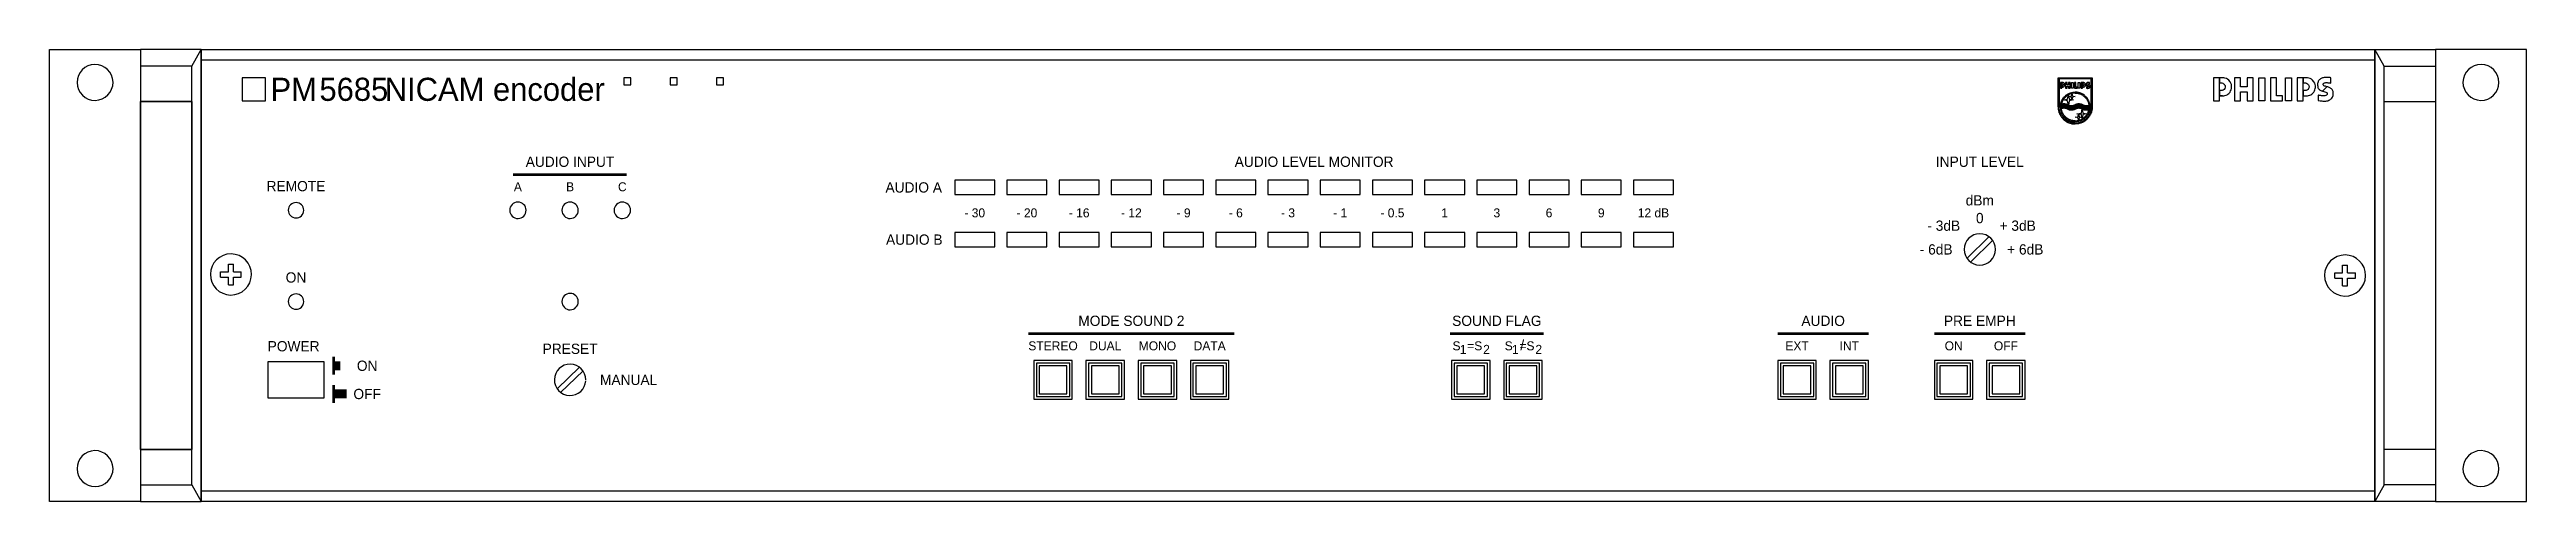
# Model space of a CAD drawing. Extents: x 10 to 492, y 18 to 106.
import ezdxf
from ezdxf.enums import TextEntityAlignment as Align

# ---------------------------------------------------------------- set-up
doc = ezdxf.new("R2010")
doc.units = 0
for name, color, linetype in [('KOMPONENT', 10, 'CONTINUOUS'), ('MAERKER', 5, 'CONTINUOUS'), ('TEKST', 7, 'CONTINUOUS')]:
    doc.layers.add(name, color=color, linetype=linetype)

msp = doc.modelspace()

# ---------------------------------------------------------------- linework, layer by layer
at = {"layer": 'KOMPONENT', "color": 0}
for p, q in [((10, 106), (27.7, 106)), ((10, 18), (10, 106)), ((39.5, 106), (27.7, 106)), ((27.7, 106), (27.7, 18)), ((27.7, 104), (27.7, 20)), ((37.7, 102.75), (27.7, 102.75)), ((37.7, 21.25), (37.7, 102.75)), ((39.5, 106), (39.5, 18)), ((39.5, 106), (462.5, 106)), ((39.5, 104), (462.5, 104)), ((462.5, 106), (474.3, 106)), ((462.5, 18), (462.5, 106)), ((462.5, 106), (462.5, 18)), ((474.3, 106), (474.3, 18)), ((492, 106), (474.3, 106)), ((474.3, 104), (474.3, 20)), ((193.94, 80.55), (186.14, 80.55)), ((186.14, 80.55), (186.14, 77.75)), ((186.14, 77.75), (193.94, 77.75)), ((193.94, 77.75), (193.94, 80.55)), ((204.1, 80.55), (196.3, 80.55)), ((196.3, 80.55), (196.3, 77.75)), ((196.3, 77.75), (204.1, 77.75)), ((204.1, 77.75), (204.1, 80.55)), ((214.26, 80.55), (206.46, 80.55)), ((206.46, 80.55), (206.46, 77.75)), ((206.46, 77.75), (214.26, 77.75)), ((214.26, 77.75), (214.26, 80.55)), ((224.42, 80.55), (216.62, 80.55)), ((216.62, 80.55), (216.62, 77.75)), ((216.62, 77.75), (224.42, 77.75)), ((224.42, 77.75), (224.42, 80.55)), ((234.58, 80.55), (226.78, 80.55)), ((226.78, 80.55), (226.78, 77.75)), ((226.78, 77.75), (234.58, 77.75)), ((234.58, 77.75), (234.58, 80.55)), ((244.74, 80.55), (236.94, 80.55)), ((236.94, 80.55), (236.94, 77.75)), ((236.94, 77.75), (244.74, 77.75)), ((244.74, 77.75), (244.74, 80.55)), ((254.9, 80.55), (247.1, 80.55)), ((247.1, 80.55), (247.1, 77.75)), ((247.1, 77.75), (254.9, 77.75)), ((254.9, 77.75), (254.9, 80.55)), ((265.06, 80.55), (257.26, 80.55)), ((257.26, 80.55), (257.26, 77.75)), ((257.26, 77.75), (265.06, 77.75)), ((265.06, 77.75), (265.06, 80.55)), ((275.22, 80.55), (267.42, 80.55)), ((267.42, 80.55), (267.42, 77.75)), ((267.42, 77.75), (275.22, 77.75)), ((275.22, 77.75), (275.22, 80.55)), ((285.38, 80.55), (277.58, 80.55)), ((277.58, 80.55), (277.58, 77.75)), ((277.58, 77.75), (285.38, 77.75)), ((285.38, 77.75), (285.38, 80.55)), ((295.54, 80.55), (287.74, 80.55)), ((287.74, 80.55), (287.74, 77.75)), ((287.74, 77.75), (295.54, 77.75)), ((295.54, 77.75), (295.54, 80.55)), ((305.7, 80.55), (297.9, 80.55)), ((297.9, 80.55), (297.9, 77.75)), ((297.9, 77.75), (305.7, 77.75)), ((305.7, 77.75), (305.7, 80.55)), ((315.86, 80.55), (308.06, 80.55)), ((308.06, 80.55), (308.06, 77.75)), ((308.06, 77.75), (315.86, 77.75)), ((315.86, 77.75), (315.86, 80.55)), ((326.02, 80.55), (318.22, 80.55)), ((318.22, 80.55), (318.22, 77.75)), ((318.22, 77.75), (326.02, 77.75)), ((326.02, 77.75), (326.02, 80.55)), ((186.14, 70.39), (186.14, 67.59)), ((193.94, 70.39), (186.14, 70.39)), ((186.14, 67.59), (193.94, 67.59)), ((193.94, 67.59), (193.94, 70.39)), ((204.1, 70.39), (196.3, 70.39)), ((196.3, 70.39), (196.3, 67.59)), ((196.3, 67.59), (204.1, 67.59)), ((204.1, 67.59), (204.1, 70.39)), ((214.26, 70.39), (206.46, 70.39)), ((206.46, 70.39), (206.46, 67.59)), ((206.46, 67.59), (214.26, 67.59)), ((214.26, 67.59), (214.26, 70.39)), ((224.42, 70.39), (216.62, 70.39)), ((216.62, 70.39), (216.62, 67.59)), ((216.62, 67.59), (224.42, 67.59)), ((224.42, 67.59), (224.42, 70.39)), ((234.58, 70.39), (226.78, 70.39)), ((226.78, 70.39), (226.78, 67.59)), ((226.78, 67.59), (234.58, 67.59)), ((234.58, 67.59), (234.58, 70.39)), ((244.74, 70.39), (236.94, 70.39)), ((236.94, 70.39), (236.94, 67.59)), ((236.94, 67.59), (244.74, 67.59)), ((244.74, 67.59), (244.74, 70.39)), ((254.9, 70.39), (247.1, 70.39)), ((247.1, 70.39), (247.1, 67.59)), ((247.1, 67.59), (254.9, 67.59)), ((254.9, 67.59), (254.9, 70.39)), ((265.06, 70.39), (257.26, 70.39)), ((257.26, 70.39), (257.26, 67.59)), ((257.26, 67.59), (265.06, 67.59)), ((265.06, 67.59), (265.06, 70.39)), ((275.22, 70.39), (267.42, 70.39)), ((267.42, 70.39), (267.42, 67.59)), ((267.42, 67.59), (275.22, 67.59)), ((275.22, 67.59), (275.22, 70.39)), ((285.38, 70.39), (277.58, 70.39)), ((277.58, 70.39), (277.58, 67.59)), ((277.58, 67.59), (285.38, 67.59)), ((285.38, 67.59), (285.38, 70.39)), ((295.54, 70.39), (287.74, 70.39)), ((287.74, 70.39), (287.74, 67.59)), ((287.74, 67.59), (295.54, 67.59)), ((295.54, 67.59), (295.54, 70.39)), ((305.7, 70.39), (297.9, 70.39)), ((297.9, 70.39), (297.9, 67.59)), ((297.9, 67.59), (305.7, 67.59)), ((305.7, 67.59), (305.7, 70.39)), ((315.86, 70.39), (308.06, 70.39)), ((308.06, 70.39), (308.06, 67.59)), ((308.06, 67.59), (315.86, 67.59)), ((315.86, 67.59), (315.86, 70.39)), ((326.02, 70.39), (318.22, 70.39)), ((318.22, 70.39), (318.22, 67.59)), ((318.22, 67.59), (326.02, 67.59)), ((326.02, 67.59), (326.02, 70.39)), ((52.46, 45.18), (52.46, 38.18)), ((63.46, 45.18), (52.46, 45.18)), ((63.46, 38.18), (63.46, 45.18)), ((209.03, 45.43), (201.53, 45.43)), ((201.53, 45.43), (201.53, 37.93)), ((208.53, 44.93), (202.03, 44.93)), ((202.03, 44.93), (202.03, 38.43)), ((207.98, 44.38), (202.58, 44.38)), ((202.58, 44.38), (202.58, 38.98)), ((207.98, 38.98), (207.98, 44.38)), ((208.53, 38.43), (208.53, 44.93)), ((209.03, 37.93), (209.03, 45.43)), ((219.19, 45.43), (211.69, 45.43)), ((211.69, 45.43), (211.69, 37.93)), ((218.69, 44.93), (212.19, 44.93)), ((212.19, 44.93), (212.19, 38.43)), ((218.14, 44.38), (212.74, 44.38)), ((212.74, 44.38), (212.74, 38.98)), ((218.14, 38.98), (218.14, 44.38)), ((218.69, 38.43), (218.69, 44.93)), ((219.19, 37.93), (219.19, 45.43)), ((229.35, 45.43), (221.85, 45.43)), ((221.85, 45.43), (221.85, 37.93)), ((228.85, 44.93), (222.35, 44.93)), ((222.35, 44.93), (222.35, 38.43)), ((228.3, 44.38), (222.9, 44.38)), ((222.9, 44.38), (222.9, 38.98)), ((228.3, 38.98), (228.3, 44.38)), ((228.85, 38.43), (228.85, 44.93)), ((229.35, 37.93), (229.35, 45.43)), ((239.51, 45.43), (232.01, 45.43)), ((232.01, 45.43), (232.01, 37.93)), ((239.01, 44.93), (232.51, 44.93)), ((232.51, 44.93), (232.51, 38.43)), ((238.46, 44.38), (233.06, 44.38)), ((233.06, 44.38), (233.06, 38.98)), ((238.46, 38.98), (238.46, 44.38)), ((239.01, 38.43), (239.01, 44.93)), ((239.51, 37.93), (239.51, 45.43)), ((290.31, 45.43), (282.81, 45.43)), ((282.81, 45.43), (282.81, 37.93)), ((289.81, 44.93), (283.31, 44.93)), ((283.31, 44.93), (283.31, 38.43)), ((289.26, 44.38), (283.86, 44.38)), ((283.86, 44.38), (283.86, 38.98)), ((289.26, 38.98), (289.26, 44.38)), ((289.81, 38.43), (289.81, 44.93)), ((290.31, 37.93), (290.31, 45.43)), ((300.47, 45.43), (292.97, 45.43)), ((292.97, 45.43), (292.97, 37.93)), ((299.97, 44.93), (293.47, 44.93)), ((293.47, 44.93), (293.47, 38.43)), ((299.42, 44.38), (294.02, 44.38)), ((294.02, 44.38), (294.02, 38.98)), ((299.42, 38.98), (299.42, 44.38)), ((299.97, 38.43), (299.97, 44.93)), ((300.47, 37.93), (300.47, 45.43)), ((353.81, 45.43), (346.31, 45.43)), ((346.31, 45.43), (346.31, 37.93)), ((353.31, 44.93), (346.81, 44.93)), ((346.81, 44.93), (346.81, 38.43)), ((352.76, 44.38), (347.36, 44.38)), ((347.36, 44.38), (347.36, 38.98)), ((352.76, 38.98), (352.76, 44.38)), ((353.31, 38.43), (353.31, 44.93)), ((353.81, 37.93), (353.81, 45.43)), ((363.97, 45.43), (356.47, 45.43)), ((356.47, 45.43), (356.47, 37.93)), ((363.47, 44.93), (356.97, 44.93)), ((356.97, 44.93), (356.97, 38.43)), ((362.92, 44.38), (357.52, 44.38)), ((357.52, 44.38), (357.52, 38.98)), ((362.92, 38.98), (362.92, 44.38)), ((363.47, 38.43), (363.47, 44.93)), ((363.97, 37.93), (363.97, 45.43)), ((376.79, 45.43), (376.79, 37.93)), ((384.29, 45.43), (376.79, 45.43)), ((377.29, 44.93), (377.29, 38.43)), ((383.79, 44.93), (377.29, 44.93)), ((377.84, 44.38), (377.84, 38.98)), ((383.24, 44.38), (377.84, 44.38)), ((383.24, 38.98), (383.24, 44.38)), ((383.79, 38.43), (383.79, 44.93)), ((384.29, 37.93), (384.29, 45.43)), ((394.45, 45.43), (386.95, 45.43)), ((386.95, 45.43), (386.95, 37.93)), ((393.95, 44.93), (387.45, 44.93)), ((387.45, 44.93), (387.45, 38.43)), ((393.4, 44.38), (388, 44.38)), ((388, 44.38), (388, 38.98)), ((393.4, 38.98), (393.4, 44.38)), ((393.95, 38.43), (393.95, 44.93)), ((394.45, 37.93), (394.45, 45.43)), ((202.58, 38.98), (207.98, 38.98)), ((212.74, 38.98), (218.14, 38.98)), ((222.9, 38.98), (228.3, 38.98)), ((233.06, 38.98), (238.46, 38.98)), ((283.86, 38.98), (289.26, 38.98)), ((294.02, 38.98), (299.42, 38.98)), ((347.36, 38.98), (352.76, 38.98)), ((357.52, 38.98), (362.92, 38.98)), ((377.84, 38.98), (383.24, 38.98)), ((388, 38.98), (393.4, 38.98)), ((52.46, 38.18), (63.46, 38.18)), ((201.53, 37.93), (209.03, 37.93)), ((202.03, 38.43), (208.53, 38.43)), ((211.69, 37.93), (219.19, 37.93)), ((212.19, 38.43), (218.69, 38.43)), ((221.85, 37.93), (229.35, 37.93)), ((222.35, 38.43), (228.85, 38.43)), ((232.01, 37.93), (239.51, 37.93)), ((232.51, 38.43), (239.01, 38.43)), ((282.81, 37.93), (290.31, 37.93)), ((283.31, 38.43), (289.81, 38.43)), ((292.97, 37.93), (300.47, 37.93)), ((293.47, 38.43), (299.97, 38.43)), ((346.31, 37.93), (353.81, 37.93)), ((346.81, 38.43), (353.31, 38.43)), ((356.47, 37.93), (363.97, 37.93)), ((356.97, 38.43), (363.47, 38.43)), ((376.79, 37.93), (384.29, 37.93)), ((377.29, 38.43), (383.79, 38.43)), ((386.95, 37.93), (394.45, 37.93)), ((387.45, 38.43), (393.95, 38.43)), ((474.3, 28.1), (464.3, 28.1)), ((27.7, 21.25), (37.7, 21.25)), ((474.3, 21.25), (464.3, 21.25)), ((27.7, 18), (10, 18)), ((27.7, 18), (39.5, 18)), ((462.5, 18), (39.5, 18)), ((474.3, 18), (462.5, 18)), ((474.3, 18), (492, 18))]:
    msp.add_line(p, q, dxfattribs=at)
for points in [[(37.7, 102.75), (39.5, 106)], [(39.5, 18), (39.5, 106)], [(464.3, 102.75), (462.5, 106)], [(464.3, 102.75), (474.3, 102.75)], [(464.3, 21.25), (464.3, 102.75)], [(492, 18), (492, 106)], [(37.7, 95.9), (27.7, 95.9)], [(464.3, 95.9), (474.3, 95.9)], [(474.3, 95.9), (474.3, 28.1)], [(383.09, 65.31), (387.46, 69.57)], [(383.78, 64.59), (388.15, 68.85)], [(43.3, 61.7), (43.3, 62.7)], [(43.3, 62.7), (44.8, 62.7)], [(44.8, 64.2), (45.8, 64.2)], [(44.8, 62.7), (44.8, 64.2)], [(45.8, 62.7), (45.8, 64.2)], [(45.8, 62.7), (47.3, 62.7)], [(47.3, 61.7), (47.3, 62.7)], [(456.2, 64), (457.2, 64)], [(456.2, 62.5), (456.2, 64)], [(457.2, 62.5), (457.2, 64)], [(43.3, 61.7), (44.8, 61.7)], [(44.8, 60.2), (44.8, 61.7)], [(44.8, 60.2), (45.8, 60.2)], [(45.8, 60.2), (45.8, 61.7)], [(45.8, 61.7), (47.3, 61.7)], [(454.7, 61.5), (454.7, 62.5)], [(454.7, 62.5), (456.2, 62.5)], [(454.7, 61.5), (456.2, 61.5)], [(456.2, 60), (456.2, 61.5)], [(456.2, 60), (457.2, 60)], [(457.2, 62.5), (458.7, 62.5)], [(457.2, 60), (457.2, 61.5)], [(457.2, 61.5), (458.7, 61.5)], [(458.7, 61.5), (458.7, 62.5)], [(108.77, 39.91), (113.14, 44.17)], [(109.46, 39.19), (113.83, 43.45)], [(27.7, 28.1), (37.7, 28.1)], [(37.7, 21.25), (39.5, 18)], [(462.5, 20), (39.5, 20)], [(464.3, 21.25), (462.5, 18)]]:
    msp.add_lwpolyline(points, dxfattribs=at)
for points in [[(37.7, 28.1), (27.7, 28.1), (27.7, 95.9), (37.7, 95.9)], [(474.3, 28.1), (464.3, 28.1), (464.3, 95.9), (474.3, 95.9)]]:
    msp.add_lwpolyline(points, close=True, dxfattribs=at)
for centre, radius, start, end in [((18.85, 99.6), 3.5, 180.9022, 180), ((483.15, 99.6), 3.5, 0, 359.0978), ((57.96, 74.7), 1.5, 0, 358.8769), ((101.14, 74.7), 1.6, 181.1961, 180), ((111.3, 74.7), 1.6, 181.1961, 180), ((121.46, 74.7), 1.6, 181.1961, 180), ((385.62, 67.08), 3.05, 360, 359.9951), ((45.3, 62.2), 4, 0, 358.8769), ((456.7, 62), 4, 0, 358.8769), ((57.96, 56.92), 1.5, 0, 358.8769), ((111.3, 56.92), 1.6, 181.1961, 180), ((111.3, 41.68), 3.05, 0, 357.0084), ((18.85, 24.4), 3.5, 180.9022, 180), ((483.15, 24.4), 3.5, 0, 359.0978)]:
    msp.add_arc(centre, radius, start, end, dxfattribs=at)
at = {"layer": 'MAERKER', "color": 0}
for points in [[(47.5, 96), (52, 96), (52, 100.5), (47.5, 100.5)], [(47.5, 96), (52, 96), (52, 100.5), (47.5, 100.5)], [(121.78, 99.15), (123.13, 99.15), (123.13, 100.5), (121.78, 100.5)], [(130.78, 99.15), (132.13, 99.15), (132.13, 100.5), (130.78, 100.5)], [(139.78, 99.15), (141.13, 99.15), (141.13, 100.5), (139.78, 100.5)]]:
    msp.add_lwpolyline(points, close=True, dxfattribs=at)
at = {"layer": 'TEKST', "color": 0, "linetype": 'CONTINUOUS'}
for p, q in [((401.74, 98.7), (401.59, 98.7)), ((432.87, 96.97), (432.27, 96.97))]:
    msp.add_line(p, q, dxfattribs=at)
for points in [[(400.86, 94.82), (400.86, 100.5), (407.5, 100.5), (407.5, 94.82), (407.32, 94.82), (407.32, 100.32), (401.04, 100.32), (401.04, 94.82), (400.86, 94.82)], [(401.29, 94.82), (401.29, 94.88), (401.3, 94.97), (401.3, 95.05), (401.31, 95.13), (401.32, 95.2), (401.33, 95.27), (401.34, 95.35), (401.35, 95.42), (401.38, 95.5), (401.39, 95.57), (401.42, 95.65), (401.44, 95.73), (401.47, 95.82), (401.51, 95.9), (401.55, 96), (401.59, 96.1), (401.63, 96.17), (401.68, 96.27), (401.74, 96.36), (401.81, 96.47), (401.87, 96.56), (401.97, 96.67), (402.07, 96.78), (402.16, 96.88), (402.27, 96.98), (402.38, 97.08), (402.52, 97.18), (402.72, 97.31), (402.93, 97.42), (403.09, 97.49), (403.25, 97.55), (403.36, 97.58), (403.5, 97.62), (403.62, 97.65), (403.76, 97.67), (403.92, 97.69), (404.09, 97.7), (404.18, 97.7), (404.18, 97.52), (404.08, 97.52), (403.97, 97.52), (403.83, 97.5), (403.7, 97.48), (403.57, 97.45), (403.45, 97.42), (403.32, 97.38), (403.2, 97.34), (403.1, 97.3), (403, 97.25), (402.91, 97.21), (402.8, 97.15), (402.7, 97.08), (402.6, 97.01), (402.5, 96.94), (402.42, 96.87), (402.35, 96.81), (402.28, 96.74), (402.2, 96.67), (402.15, 96.6), (402.09, 96.54), (402.04, 96.47), (401.98, 96.4), (401.93, 96.32), (401.87, 96.22), (401.82, 96.15), (401.75, 96.01), (401.71, 95.93), (401.68, 95.85), (401.64, 95.74), (401.6, 95.63), (401.56, 95.51), (401.54, 95.42), (401.52, 95.32), (401.5, 95.19), (401.49, 95.07), (401.48, 94.97), (401.47, 94.89), (401.47, 94.82), (401.29, 94.82)], [(401.3, 98.46), (401.59, 98.46), (401.59, 99.32), (401.59, 99.57), (401.3, 99.57), (401.3, 98.46)], [(401.59, 99.32), (401.69, 99.32), (401.74, 99.31), (401.78, 99.29), (401.81, 99.26), (401.83, 99.23), (401.85, 99.19), (401.86, 99.12), (401.84, 99.04), (401.81, 99.01), (401.76, 98.97), (401.72, 98.95), (401.69, 98.95), (401.59, 98.95), (401.59, 98.7), (401.75, 98.7), (401.8, 98.7), (401.84, 98.71), (401.91, 98.73), (401.95, 98.75), (401.99, 98.78), (402.03, 98.82), (402.06, 98.85), (402.09, 98.88), (402.12, 98.93), (402.14, 98.98), (402.16, 99.04), (402.17, 99.1), (402.17, 99.17), (402.16, 99.24), (402.14, 99.31), (402.09, 99.38), (402.03, 99.45), (401.97, 99.5), (401.92, 99.53), (401.85, 99.56), (401.8, 99.56), (401.74, 99.57), (401.59, 99.57), (401.59, 99.32)], [(401.84, 96.18), (402.71, 96.33), (402.85, 97.19), (403, 96.33), (403.86, 96.18), (403, 96.04), (402.85, 95.17), (402.71, 96.04), (401.84, 96.18)], [(402.31, 98.46), (402.6, 98.46), (402.6, 98.89), (402.91, 98.89), (402.91, 98.46), (403.2, 98.46), (403.2, 99.57), (402.91, 99.57), (402.91, 99.13), (402.6, 99.13), (402.6, 99.57), (402.31, 99.57), (402.31, 98.46)], [(402.9, 96.83), (403.46, 96.92), (403.55, 97.48), (403.65, 96.92), (404.2, 96.83), (403.65, 96.73), (403.55, 96.18), (403.46, 96.73), (402.9, 96.83)], [(403.48, 98.46), (403.48, 99.57), (403.77, 99.57), (403.77, 98.46), (403.48, 98.46)], [(404.05, 98.46), (404.63, 98.46), (404.63, 98.7), (404.34, 98.7), (404.34, 99.57), (404.05, 99.57), (404.05, 98.46)], [(407.07, 94.82), (407.07, 94.88), (407.06, 94.97), (407.06, 95.05), (407.05, 95.13), (407.04, 95.2), (407.03, 95.27), (407.02, 95.35), (407.01, 95.42), (406.99, 95.5), (406.97, 95.57), (406.95, 95.65), (406.92, 95.73), (406.89, 95.82), (406.85, 95.9), (406.81, 96), (406.77, 96.1), (406.73, 96.17), (406.68, 96.27), (406.62, 96.36), (406.56, 96.47), (406.49, 96.56), (406.4, 96.67), (406.29, 96.78), (406.2, 96.88), (406.09, 96.98), (405.98, 97.08), (405.85, 97.18), (405.64, 97.31), (405.43, 97.42), (405.27, 97.49), (405.12, 97.55), (405.01, 97.58), (404.86, 97.62), (404.74, 97.65), (404.6, 97.67), (404.44, 97.69), (404.27, 97.7), (404.18, 97.7), (404.18, 97.52), (404.29, 97.52), (404.39, 97.52), (404.53, 97.5), (404.66, 97.48), (404.79, 97.45), (404.91, 97.42), (405.04, 97.38), (405.16, 97.34), (405.27, 97.3), (405.36, 97.25), (405.45, 97.21), (405.56, 97.15), (405.66, 97.08), (405.76, 97.01), (405.86, 96.94), (405.94, 96.87), (406.01, 96.81), (406.08, 96.74), (406.16, 96.67), (406.21, 96.6), (406.27, 96.54), (406.32, 96.47), (406.38, 96.4), (406.44, 96.32), (406.5, 96.22), (406.54, 96.15), (406.61, 96.01), (406.65, 95.93), (406.69, 95.85), (406.73, 95.74), (406.77, 95.63), (406.8, 95.51), (406.82, 95.42), (406.84, 95.32), (406.86, 95.19), (406.88, 95.07), (406.89, 94.97), (406.89, 94.89), (406.89, 94.82), (407.07, 94.82)], [(404.77, 98.46), (404.77, 99.57), (405.06, 99.57), (405.06, 98.46), (404.77, 98.46)], [(405.33, 98.46), (405.62, 98.46), (405.62, 99.32), (405.62, 99.57), (405.33, 99.57), (405.33, 98.46)], [(405.62, 99.32), (405.73, 99.32), (405.78, 99.31), (405.82, 99.29), (405.85, 99.26), (405.87, 99.23), (405.89, 99.19), (405.9, 99.12), (405.88, 99.04), (405.85, 99.01), (405.8, 98.97), (405.76, 98.95), (405.73, 98.95), (405.62, 98.95), (405.62, 98.7), (405.78, 98.7), (405.83, 98.7), (405.88, 98.71), (405.95, 98.73), (405.99, 98.75), (406.03, 98.78), (406.07, 98.82), (406.1, 98.85), (406.13, 98.88), (406.16, 98.93), (406.18, 98.98), (406.2, 99.04), (406.21, 99.1), (406.21, 99.17), (406.2, 99.24), (406.17, 99.31), (406.13, 99.38), (406.07, 99.45), (406.01, 99.5), (405.96, 99.53), (405.88, 99.56), (405.83, 99.56), (405.77, 99.57), (405.62, 99.57), (405.62, 99.32)], [(406.78, 99.14), (406.75, 99.15), (406.71, 99.16), (406.67, 99.17), (406.64, 99.19), (406.62, 99.21), (406.61, 99.23), (406.6, 99.26), (406.61, 99.28), (406.64, 99.3), (406.67, 99.32), (406.71, 99.33), (406.74, 99.34), (406.79, 99.34), (406.83, 99.33), (406.87, 99.33), (406.92, 99.32), (406.95, 99.32), (406.98, 99.31), (406.98, 99.56), (406.94, 99.57), (406.9, 99.58), (406.86, 99.58), (406.82, 99.58), (406.78, 99.59), (406.73, 99.58), (406.69, 99.58), (406.65, 99.58), (406.61, 99.57), (406.57, 99.56), (406.54, 99.55), (406.5, 99.54), (406.47, 99.52), (406.44, 99.49), (406.41, 99.46), (406.39, 99.44), (406.37, 99.41), (406.36, 99.38), (406.34, 99.33), (406.34, 99.29), (406.33, 99.25), (406.33, 99.21), (406.34, 99.17), (406.34, 99.13), (406.35, 99.09), (406.37, 99.06), (406.39, 99.04), (406.41, 99.01), (406.43, 98.99), (406.46, 98.97), (406.5, 98.96), (406.53, 98.94), (406.55, 98.94), (406.57, 98.93), (406.78, 99.14)], [(406.36, 98.47), (406.4, 98.47), (406.46, 98.46), (406.5, 98.45), (406.55, 98.45), (406.6, 98.44), (406.64, 98.44), (406.69, 98.45), (406.74, 98.45), (406.79, 98.45), (406.84, 98.46), (406.88, 98.48), (406.93, 98.5), (406.96, 98.53), (407, 98.56), (407.02, 98.59), (407.05, 98.63), (407.06, 98.66), (407.08, 98.71), (407.09, 98.76), (407.09, 98.81), (407.09, 98.86), (407.08, 98.91), (407.07, 98.94), (407.05, 98.97), (407.03, 99.01), (407.01, 99.03), (406.98, 99.05), (406.95, 99.07), (406.92, 99.09), (406.89, 99.1), (406.86, 99.12), (406.82, 99.13), (406.8, 99.13), (406.78, 99.14), (406.57, 98.93), (406.61, 98.92), (406.64, 98.9), (406.68, 98.89), (406.73, 98.87), (406.77, 98.86), (406.79, 98.84), (406.8, 98.82), (406.81, 98.8), (406.8, 98.77), (406.79, 98.75), (406.77, 98.73), (406.73, 98.71), (406.69, 98.71), (406.66, 98.7), (406.61, 98.7), (406.57, 98.7), (406.53, 98.7), (406.49, 98.71), (406.45, 98.71), (406.41, 98.72), (406.38, 98.73), (406.36, 98.73), (406.36, 98.47)], [(431.1, 96.01), (432.27, 96.01), (432.27, 99.48), (432.27, 100.5), (431.1, 100.5), (431.1, 96.01)], [(432.27, 99.48), (432.7, 99.48), (432.9, 99.44), (433.07, 99.35), (433.18, 99.27), (433.27, 99.14), (433.35, 98.98), (433.39, 98.68), (433.31, 98.38), (433.19, 98.23), (432.99, 98.08), (432.81, 98), (432.68, 97.99), (432.27, 97.99), (432.27, 96.97), (432.91, 96.97), (433.12, 96.99), (433.31, 97.03), (433.57, 97.11), (433.75, 97.2), (433.92, 97.32), (434.07, 97.45), (434.2, 97.58), (434.32, 97.72), (434.43, 97.93), (434.53, 98.13), (434.6, 98.38), (434.62, 98.6), (434.62, 98.9), (434.58, 99.16), (434.49, 99.44), (434.32, 99.73), (434.07, 100.03), (433.84, 100.22), (433.61, 100.34), (433.32, 100.44), (433.12, 100.47), (432.87, 100.5), (432.27, 100.5), (432.27, 99.48)], [(435.2, 96.01), (436.37, 96.01), (436.37, 97.77), (437.63, 97.77), (437.63, 96.01), (438.8, 96.01), (438.8, 100.5), (437.63, 100.5), (437.63, 98.74), (436.37, 98.74), (436.37, 100.5), (435.2, 100.5), (435.2, 96.01)], [(439.92, 96.01), (439.92, 100.5), (441.09, 100.5), (441.09, 96.01), (439.92, 96.01)], [(442.21, 96.01), (444.55, 96.01), (444.55, 96.98), (443.38, 96.98), (443.38, 100.5), (442.21, 100.5), (442.21, 96.01)], [(445.11, 96.01), (445.11, 100.5), (446.28, 100.5), (446.28, 96.01), (445.11, 96.01)], [(447.4, 96.01), (448.57, 96.01), (448.57, 99.48), (448.57, 100.5), (447.4, 100.5), (447.4, 96.01)], [(448.57, 99.48), (449, 99.48), (449.21, 99.44), (449.37, 99.35), (449.48, 99.27), (449.57, 99.14), (449.65, 98.98), (449.69, 98.68), (449.61, 98.38), (449.49, 98.23), (449.29, 98.08), (449.11, 98), (448.98, 97.99), (448.57, 97.99), (448.57, 96.97), (449.22, 96.97), (449.42, 96.99), (449.61, 97.03), (449.87, 97.11), (450.06, 97.2), (450.22, 97.32), (450.37, 97.45), (450.5, 97.58), (450.63, 97.72), (450.73, 97.93), (450.83, 98.13), (450.9, 98.38), (450.92, 98.6), (450.92, 98.9), (450.89, 99.16), (450.79, 99.44), (450.63, 99.73), (450.37, 100.03), (450.14, 100.22), (449.91, 100.34), (449.62, 100.44), (449.42, 100.47), (449.18, 100.5), (448.57, 100.5), (448.57, 99.48)], [(453.13, 98.76), (453.03, 98.79), (452.88, 98.84), (452.71, 98.89), (452.59, 98.96), (452.51, 99.03), (452.45, 99.11), (452.43, 99.23), (452.45, 99.33), (452.57, 99.42), (452.71, 99.5), (452.86, 99.53), (452.99, 99.56), (453.19, 99.56), (453.35, 99.54), (453.53, 99.53), (453.7, 99.5), (453.83, 99.48), (453.95, 99.46), (453.94, 100.48), (453.81, 100.52), (453.64, 100.53), (453.46, 100.55), (453.32, 100.56), (453.14, 100.57), (452.95, 100.56), (452.79, 100.56), (452.63, 100.56), (452.46, 100.51), (452.32, 100.47), (452.18, 100.42), (452.02, 100.36), (451.89, 100.28), (451.77, 100.19), (451.67, 100.07), (451.57, 99.97), (451.49, 99.86), (451.44, 99.73), (451.38, 99.54), (451.36, 99.38), (451.33, 99.21), (451.34, 99.04), (451.37, 98.88), (451.39, 98.72), (451.42, 98.57), (451.48, 98.45), (451.55, 98.35), (451.64, 98.26), (451.73, 98.16), (451.85, 98.09), (452, 98.02), (452.13, 97.97), (452.21, 97.95), (452.29, 97.92), (453.13, 98.76)], [(451.44, 96.07), (451.61, 96.05), (451.84, 96.02), (452.02, 95.99), (452.21, 95.98), (452.4, 95.95), (452.59, 95.95), (452.77, 95.96), (452.97, 95.97), (453.18, 95.99), (453.38, 96.03), (453.56, 96.11), (453.75, 96.2), (453.89, 96.3), (454.02, 96.42), (454.13, 96.54), (454.23, 96.69), (454.29, 96.83), (454.37, 97.02), (454.4, 97.25), (454.41, 97.43), (454.4, 97.64), (454.37, 97.83), (454.31, 97.96), (454.25, 98.09), (454.17, 98.22), (454.07, 98.32), (453.96, 98.42), (453.84, 98.48), (453.71, 98.56), (453.59, 98.61), (453.45, 98.67), (453.32, 98.71), (453.22, 98.73), (453.13, 98.76), (452.29, 97.92), (452.45, 97.87), (452.59, 97.81), (452.76, 97.76), (452.96, 97.69), (453.1, 97.64), (453.19, 97.55), (453.24, 97.46), (453.25, 97.38), (453.24, 97.26), (453.18, 97.19), (453.1, 97.11), (452.94, 97.04), (452.78, 97.01), (452.65, 96.99), (452.47, 96.99), (452.29, 97), (452.14, 97), (451.98, 97.02), (451.82, 97.03), (451.65, 97.07), (451.54, 97.1), (451.44, 97.11), (451.44, 96.07)], [(400.86, 94.82), (400.86, 94.74), (400.87, 94.64), (400.87, 94.55), (400.88, 94.46), (400.89, 94.38), (400.9, 94.29), (400.92, 94.21), (400.93, 94.13), (400.95, 94.03), (400.97, 93.95), (401, 93.86), (401.03, 93.76), (401.07, 93.66), (401.11, 93.57), (401.15, 93.45), (401.21, 93.34), (401.24, 93.26), (401.31, 93.15), (401.37, 93.04), (401.45, 92.93), (401.53, 92.81), (401.64, 92.68), (401.75, 92.56), (401.86, 92.44), (401.98, 92.33), (402.11, 92.22), (402.27, 92.1), (402.51, 91.95), (402.74, 91.82), (402.93, 91.74), (403.11, 91.67), (403.23, 91.63), (403.4, 91.59), (403.53, 91.56), (403.7, 91.53), (403.89, 91.51), (404.08, 91.5), (404.18, 91.5), (404.18, 91.68), (404.06, 91.68), (403.93, 91.69), (403.77, 91.71), (403.62, 91.73), (403.47, 91.76), (403.34, 91.79), (403.18, 91.84), (403.05, 91.89), (402.92, 91.94), (402.81, 91.99), (402.7, 92.05), (402.58, 92.12), (402.46, 92.2), (402.35, 92.27), (402.24, 92.36), (402.14, 92.43), (402.06, 92.51), (401.98, 92.58), (401.89, 92.67), (401.82, 92.75), (401.76, 92.82), (401.7, 92.9), (401.63, 92.99), (401.57, 93.08), (401.5, 93.19), (401.45, 93.27), (401.37, 93.42), (401.32, 93.53), (401.28, 93.63), (401.23, 93.74), (401.19, 93.87), (401.15, 94.02), (401.12, 94.12), (401.1, 94.24), (401.07, 94.38), (401.06, 94.52), (401.05, 94.64), (401.05, 94.73), (401.04, 94.82), (400.86, 94.82)], [(401.29, 94.82), (401.29, 94.75), (401.3, 94.67), (401.3, 94.58), (401.31, 94.51), (401.32, 94.44), (401.33, 94.36), (401.34, 94.29), (401.35, 94.22), (401.38, 94.14), (401.39, 94.06), (401.42, 93.99), (401.44, 93.9), (401.47, 93.81), (401.51, 93.73), (401.55, 93.63), (401.59, 93.54), (401.63, 93.47), (401.68, 93.36), (401.74, 93.27), (401.81, 93.17), (401.87, 93.08), (401.97, 92.96), (402.07, 92.85), (402.16, 92.75), (402.27, 92.65), (402.38, 92.56), (402.52, 92.45), (402.72, 92.32), (402.93, 92.21), (403.09, 92.14), (403.25, 92.08), (403.36, 92.05), (403.5, 92.01), (403.62, 91.98), (403.76, 91.96), (403.92, 91.94), (404.09, 91.93), (404.18, 91.93), (404.18, 92.11), (404.08, 92.11), (403.97, 92.12), (403.83, 92.13), (403.7, 92.15), (403.57, 92.18), (403.45, 92.21), (403.32, 92.25), (403.2, 92.29), (403.1, 92.34), (403, 92.38), (402.91, 92.43), (402.8, 92.49), (402.7, 92.55), (402.6, 92.62), (402.5, 92.7), (402.42, 92.76), (402.35, 92.82), (402.28, 92.89), (402.2, 92.96), (402.15, 93.03), (402.09, 93.09), (402.04, 93.16), (401.98, 93.24), (401.93, 93.32), (401.87, 93.41), (401.82, 93.49), (401.75, 93.62), (401.71, 93.7), (401.68, 93.79), (401.64, 93.89), (401.6, 94.01), (401.56, 94.12), (401.54, 94.21), (401.52, 94.31), (401.5, 94.44), (401.49, 94.56), (401.48, 94.67), (401.47, 94.74), (401.47, 94.82), (401.29, 94.82)], [(402.74, 94.91), (402.74, 94.73), (402.67, 94.76), (402.6, 94.8), (402.53, 94.83), (402.45, 94.85), (402.38, 94.87), (402.3, 94.89), (402.24, 94.9), (402.16, 94.91), (402.09, 94.92), (402.02, 94.92), (401.94, 94.92), (401.86, 94.91), (401.79, 94.9), (401.72, 94.89), (401.66, 94.88), (401.6, 94.86), (401.54, 94.84), (401.49, 94.82), (401.5, 94.82), (401.47, 94.82), (401.48, 95), (401.53, 95.02), (401.57, 95.03), (401.62, 95.05), (401.72, 95.07), (401.81, 95.09), (401.88, 95.09), (401.95, 95.1), (402.03, 95.1), (402.1, 95.1), (402.17, 95.09), (402.23, 95.08), (402.31, 95.07), (402.38, 95.05), (402.43, 95.04), (402.49, 95.02), (402.54, 95), (402.58, 94.98), (402.64, 94.96), (402.7, 94.93), (402.74, 94.91)], [(402.74, 94.55), (402.74, 94.37), (402.67, 94.4), (402.6, 94.44), (402.53, 94.47), (402.46, 94.49), (402.38, 94.51), (402.31, 94.53), (402.24, 94.54), (402.17, 94.55), (402.09, 94.56), (402.02, 94.56), (401.94, 94.56), (401.86, 94.55), (401.79, 94.54), (401.73, 94.53), (401.66, 94.52), (401.6, 94.5), (401.54, 94.48), (401.49, 94.46), (401.5, 94.46), (401.48, 94.64), (401.53, 94.66), (401.58, 94.67), (401.62, 94.68), (401.72, 94.71), (401.81, 94.73), (401.89, 94.73), (401.95, 94.74), (402.03, 94.74), (402.11, 94.74), (402.17, 94.73), (402.23, 94.72), (402.31, 94.71), (402.38, 94.69), (402.43, 94.68), (402.49, 94.66), (402.54, 94.64), (402.59, 94.62), (402.64, 94.6), (402.7, 94.57), (402.74, 94.55)], [(402.74, 95.27), (402.74, 95.09), (402.67, 95.12), (402.6, 95.16), (402.53, 95.19), (402.45, 95.21), (402.38, 95.23), (402.3, 95.25), (402.24, 95.27), (402.16, 95.27), (402.09, 95.28), (402.02, 95.28), (401.94, 95.28), (401.86, 95.27), (401.79, 95.26), (401.72, 95.25), (401.66, 95.24), (401.6, 95.22), (401.54, 95.2), (401.49, 95.18), (401.5, 95.19), (401.53, 95.38), (401.57, 95.39), (401.62, 95.41), (401.72, 95.43), (401.81, 95.45), (401.88, 95.46), (401.95, 95.46), (402.03, 95.46), (402.1, 95.46), (402.17, 95.45), (402.23, 95.44), (402.31, 95.43), (402.38, 95.41), (402.43, 95.4), (402.49, 95.38), (402.54, 95.36), (402.58, 95.34), (402.64, 95.32), (402.7, 95.29), (402.74, 95.27)], [(402.74, 95.09), (402.74, 95.27), (402.8, 95.23), (402.87, 95.2), (402.94, 95.17), (403.02, 95.14), (403.09, 95.12), (403.17, 95.1), (403.23, 95.09), (403.31, 95.08), (403.38, 95.08), (403.45, 95.07), (403.53, 95.08), (403.61, 95.08), (403.68, 95.09), (403.75, 95.1), (403.81, 95.12), (403.87, 95.14), (403.93, 95.15), (403.98, 95.17), (404.03, 95.19), (404.09, 95.22), (404.14, 95.24), (404.18, 95.27), (404.18, 95.09), (404.12, 95.06), (404.06, 95.03), (403.99, 95), (403.94, 94.98), (403.9, 94.96), (403.85, 94.95), (403.75, 94.92), (403.66, 94.91), (403.59, 94.9), (403.52, 94.9), (403.44, 94.89), (403.37, 94.9), (403.3, 94.9), (403.24, 94.91), (403.16, 94.92), (403.09, 94.94), (403.04, 94.95), (402.98, 94.97), (402.93, 94.99), (402.89, 95.01), (402.83, 95.04), (402.77, 95.07), (402.74, 95.09)], [(402.74, 94.73), (402.74, 94.91), (402.8, 94.87), (402.87, 94.84), (402.94, 94.81), (403.02, 94.78), (403.09, 94.76), (403.17, 94.74), (403.23, 94.73), (403.31, 94.72), (403.38, 94.72), (403.45, 94.71), (403.53, 94.71), (403.61, 94.72), (403.68, 94.73), (403.75, 94.74), (403.81, 94.76), (403.87, 94.78), (403.93, 94.79), (403.98, 94.81), (404.03, 94.83), (404.09, 94.86), (404.14, 94.88), (404.18, 94.91), (404.18, 94.73), (404.12, 94.7), (404.06, 94.67), (403.99, 94.64), (403.94, 94.62), (403.9, 94.6), (403.85, 94.59), (403.75, 94.56), (403.66, 94.55), (403.59, 94.54), (403.52, 94.53), (403.44, 94.53), (403.37, 94.54), (403.3, 94.54), (403.24, 94.55), (403.16, 94.56), (403.09, 94.58), (403.04, 94.59), (402.98, 94.61), (402.93, 94.63), (402.89, 94.65), (402.83, 94.68), (402.77, 94.7), (402.74, 94.73)], [(402.74, 94.37), (402.74, 94.55), (402.8, 94.51), (402.87, 94.48), (402.94, 94.45), (403.02, 94.42), (403.09, 94.4), (403.17, 94.38), (403.23, 94.37), (403.31, 94.36), (403.38, 94.35), (403.45, 94.35), (403.53, 94.35), (403.61, 94.36), (403.68, 94.37), (403.75, 94.38), (403.81, 94.4), (403.87, 94.41), (403.93, 94.43), (403.98, 94.45), (404.03, 94.47), (404.09, 94.5), (404.14, 94.52), (404.18, 94.55), (404.18, 94.37), (404.12, 94.34), (404.06, 94.31), (403.99, 94.27), (403.94, 94.25), (403.9, 94.24), (403.85, 94.23), (403.75, 94.2), (403.66, 94.19), (403.59, 94.18), (403.52, 94.17), (403.44, 94.17), (403.37, 94.17), (403.3, 94.18), (403.24, 94.19), (403.16, 94.2), (403.09, 94.22), (403.04, 94.23), (402.98, 94.25), (402.93, 94.27), (402.89, 94.29), (402.83, 94.32), (402.77, 94.34), (402.74, 94.37)], [(405.62, 95.27), (405.62, 95.09), (405.56, 95.12), (405.49, 95.16), (405.42, 95.19), (405.34, 95.21), (405.27, 95.23), (405.19, 95.25), (405.12, 95.27), (405.05, 95.27), (404.98, 95.28), (404.91, 95.28), (404.82, 95.28), (404.75, 95.27), (404.68, 95.26), (404.61, 95.25), (404.55, 95.24), (404.48, 95.22), (404.43, 95.2), (404.38, 95.18), (404.33, 95.16), (404.27, 95.14), (404.22, 95.11), (404.18, 95.09), (404.18, 95.27), (404.24, 95.3), (404.29, 95.33), (404.37, 95.36), (404.42, 95.38), (404.46, 95.39), (404.51, 95.41), (404.61, 95.43), (404.7, 95.45), (404.77, 95.46), (404.84, 95.46), (404.91, 95.46), (404.99, 95.46), (405.06, 95.45), (405.12, 95.44), (405.19, 95.43), (405.26, 95.41), (405.32, 95.4), (405.38, 95.38), (405.43, 95.36), (405.47, 95.34), (405.53, 95.32), (405.58, 95.29), (405.62, 95.27)], [(405.62, 94.91), (405.62, 94.73), (405.56, 94.76), (405.49, 94.8), (405.42, 94.83), (405.34, 94.85), (405.27, 94.87), (405.19, 94.89), (405.12, 94.9), (405.05, 94.91), (404.98, 94.92), (404.91, 94.92), (404.82, 94.92), (404.75, 94.91), (404.68, 94.9), (404.61, 94.89), (404.55, 94.88), (404.48, 94.86), (404.43, 94.84), (404.38, 94.82), (404.33, 94.8), (404.27, 94.77), (404.22, 94.75), (404.18, 94.73), (404.18, 94.91), (404.24, 94.94), (404.29, 94.97), (404.37, 95), (404.42, 95.02), (404.46, 95.03), (404.51, 95.05), (404.61, 95.07), (404.7, 95.09), (404.77, 95.09), (404.84, 95.1), (404.91, 95.1), (404.99, 95.1), (405.06, 95.09), (405.12, 95.08), (405.19, 95.07), (405.26, 95.05), (405.32, 95.04), (405.38, 95.02), (405.43, 95), (405.47, 94.98), (405.53, 94.96), (405.58, 94.93), (405.62, 94.91)], [(407.07, 94.82), (407.07, 94.75), (407.06, 94.67), (407.06, 94.58), (407.05, 94.51), (407.04, 94.44), (407.03, 94.36), (407.02, 94.29), (407.01, 94.22), (406.99, 94.14), (406.97, 94.06), (406.95, 93.99), (406.92, 93.9), (406.89, 93.81), (406.85, 93.73), (406.81, 93.63), (406.77, 93.54), (406.73, 93.47), (406.68, 93.36), (406.62, 93.27), (406.56, 93.17), (406.49, 93.08), (406.4, 92.96), (406.29, 92.85), (406.2, 92.75), (406.09, 92.65), (405.98, 92.56), (405.85, 92.45), (405.64, 92.32), (405.43, 92.21), (405.27, 92.14), (405.12, 92.08), (405.01, 92.05), (404.86, 92.01), (404.74, 91.98), (404.6, 91.96), (404.44, 91.94), (404.27, 91.93), (404.18, 91.93), (404.18, 92.11), (404.29, 92.11), (404.39, 92.12), (404.53, 92.13), (404.66, 92.15), (404.79, 92.18), (404.91, 92.21), (405.04, 92.25), (405.16, 92.29), (405.27, 92.34), (405.36, 92.38), (405.45, 92.43), (405.56, 92.49), (405.66, 92.55), (405.76, 92.62), (405.86, 92.7), (405.94, 92.76), (406.01, 92.82), (406.08, 92.89), (406.16, 92.96), (406.21, 93.03), (406.27, 93.09), (406.32, 93.16), (406.38, 93.24), (406.44, 93.32), (406.5, 93.41), (406.54, 93.49), (406.61, 93.62), (406.65, 93.7), (406.69, 93.79), (406.73, 93.89), (406.77, 94.01), (406.8, 94.12), (406.82, 94.21), (406.84, 94.31), (406.86, 94.44), (406.88, 94.56), (406.89, 94.67), (406.89, 94.74), (406.89, 94.82), (407.07, 94.82)], [(407.5, 94.82), (407.5, 94.74), (407.5, 94.64), (407.49, 94.55), (407.48, 94.46), (407.47, 94.38), (407.46, 94.29), (407.45, 94.21), (407.43, 94.13), (407.41, 94.03), (407.39, 93.95), (407.36, 93.86), (407.33, 93.76), (407.3, 93.66), (407.26, 93.57), (407.21, 93.45), (407.16, 93.34), (407.12, 93.26), (407.05, 93.15), (406.99, 93.04), (406.91, 92.93), (406.83, 92.81), (406.73, 92.68), (406.61, 92.56), (406.5, 92.44), (406.38, 92.33), (406.25, 92.22), (406.1, 92.1), (405.86, 91.95), (405.62, 91.82), (405.44, 91.74), (405.26, 91.67), (405.13, 91.63), (404.96, 91.59), (404.83, 91.56), (404.66, 91.53), (404.48, 91.51), (404.28, 91.5), (404.18, 91.5), (404.18, 91.68), (404.31, 91.68), (404.43, 91.69), (404.59, 91.71), (404.74, 91.73), (404.89, 91.76), (405.03, 91.79), (405.19, 91.84), (405.32, 91.89), (405.44, 91.94), (405.55, 91.99), (405.66, 92.05), (405.78, 92.12), (405.91, 92.2), (406.01, 92.27), (406.13, 92.36), (406.22, 92.43), (406.3, 92.51), (406.39, 92.58), (406.47, 92.67), (406.54, 92.75), (406.6, 92.82), (406.66, 92.9), (406.73, 92.99), (406.79, 93.08), (406.86, 93.19), (406.91, 93.27), (406.99, 93.42), (407.04, 93.53), (407.08, 93.63), (407.13, 93.74), (407.17, 93.87), (407.21, 94.02), (407.24, 94.12), (407.26, 94.24), (407.29, 94.38), (407.3, 94.52), (407.31, 94.64), (407.32, 94.73), (407.32, 94.82), (407.5, 94.82)], [(405.62, 94.55), (405.62, 94.37), (405.56, 94.4), (405.49, 94.44), (405.42, 94.46), (405.34, 94.49), (405.27, 94.51), (405.19, 94.53), (405.12, 94.54), (405.05, 94.55), (404.98, 94.56), (404.91, 94.56), (404.82, 94.56), (404.75, 94.55), (404.68, 94.54), (404.61, 94.53), (404.55, 94.51), (404.48, 94.5), (404.43, 94.48), (404.38, 94.46), (404.33, 94.44), (404.27, 94.41), (404.22, 94.39), (404.18, 94.37), (404.18, 94.55), (404.24, 94.58), (404.29, 94.61), (404.37, 94.64), (404.42, 94.66), (404.46, 94.67), (404.51, 94.68), (404.61, 94.71), (404.7, 94.72), (404.77, 94.73), (404.84, 94.74), (404.91, 94.74), (404.99, 94.74), (405.06, 94.73), (405.12, 94.72), (405.19, 94.71), (405.26, 94.69), (405.32, 94.68), (405.38, 94.66), (405.43, 94.64), (405.47, 94.62), (405.53, 94.6), (405.58, 94.57), (405.62, 94.55)], [(404.2, 92.8), (404.75, 92.9), (404.85, 93.45), (404.94, 92.9), (405.5, 92.8), (404.94, 92.71), (404.85, 92.15), (404.75, 92.71), (404.2, 92.8)], [(404.52, 93.46), (405.39, 93.61), (405.54, 94.47), (405.68, 93.61), (406.55, 93.46), (405.68, 93.32), (405.54, 92.45), (405.39, 93.32), (404.52, 93.46)], [(405.62, 95.09), (405.62, 95.27), (405.69, 95.23), (405.76, 95.2), (405.83, 95.17), (405.91, 95.14), (405.98, 95.12), (406.05, 95.1), (406.12, 95.09), (406.19, 95.08), (406.27, 95.08), (406.34, 95.07), (406.42, 95.08), (406.5, 95.08), (406.57, 95.09), (406.63, 95.1), (406.7, 95.12), (406.76, 95.14), (406.82, 95.15), (406.87, 95.17), (406.86, 95.17), (406.88, 95), (406.83, 94.98), (406.79, 94.96), (406.74, 94.95), (406.64, 94.92), (406.55, 94.91), (406.48, 94.9), (406.41, 94.9), (406.33, 94.89), (406.25, 94.9), (406.19, 94.9), (406.13, 94.91), (406.05, 94.92), (405.98, 94.94), (405.93, 94.95), (405.87, 94.97), (405.82, 94.99), (405.77, 95.01), (405.72, 95.04), (405.66, 95.07), (405.62, 95.09)], [(405.62, 94.73), (405.62, 94.91), (405.69, 94.87), (405.76, 94.84), (405.83, 94.81), (405.91, 94.78), (405.98, 94.76), (406.05, 94.74), (406.12, 94.73), (406.19, 94.72), (406.27, 94.72), (406.34, 94.71), (406.42, 94.71), (406.5, 94.72), (406.57, 94.73), (406.63, 94.74), (406.7, 94.76), (406.76, 94.78), (406.82, 94.79), (406.87, 94.81), (406.86, 94.81), (406.89, 94.82), (406.88, 94.64), (406.83, 94.62), (406.79, 94.6), (406.74, 94.59), (406.64, 94.56), (406.55, 94.55), (406.48, 94.54), (406.41, 94.53), (406.33, 94.53), (406.25, 94.54), (406.19, 94.54), (406.13, 94.55), (406.05, 94.56), (405.98, 94.58), (405.93, 94.59), (405.87, 94.61), (405.82, 94.63), (405.77, 94.65), (405.72, 94.68), (405.66, 94.7), (405.62, 94.73)], [(405.62, 94.37), (405.62, 94.55), (405.69, 94.51), (405.76, 94.48), (405.83, 94.45), (405.91, 94.42), (405.98, 94.4), (406.05, 94.38), (406.12, 94.37), (406.19, 94.36), (406.27, 94.35), (406.34, 94.35), (406.42, 94.35), (406.5, 94.36), (406.57, 94.37), (406.63, 94.38), (406.7, 94.4), (406.76, 94.41), (406.82, 94.43), (406.87, 94.45), (406.86, 94.45), (406.83, 94.25), (406.79, 94.24), (406.74, 94.23), (406.64, 94.2), (406.55, 94.19), (406.48, 94.18), (406.41, 94.17), (406.33, 94.17), (406.25, 94.17), (406.19, 94.18), (406.13, 94.19), (406.05, 94.2), (405.98, 94.22), (405.93, 94.23), (405.87, 94.25), (405.82, 94.27), (405.77, 94.29), (405.72, 94.32), (405.66, 94.34), (405.62, 94.37)]]:
    msp.add_lwpolyline(points, close=True, dxfattribs=at)
at = {"layer": 'TEKST', "color": 0}
for points, const_width in [([(100.22, 81.65), (122.33, 81.65)], 0.5), ([(200.48, 50.68), (240.56, 50.68)], 0.5), ([(282.51, 50.68), (300.77, 50.68)], 0.5), ([(346.31, 50.68), (363.97, 50.68)], 0.5), ([(376.79, 50.68), (394.45, 50.68)], 0.5), ([(65.31, 44.43), (66.56, 44.43)], 1.75), ([(65.31, 42.68), (65.31, 46.18)], 0.5), ([(65.31, 38.93), (67.81, 38.93)], 1.75), ([(65.31, 37.18), (65.31, 40.68)], 0.5)]:
    msp.add_lwpolyline(points, dxfattribs=dict(at, const_width=const_width))

# ---------------------------------------------------------------- texts
for s, height, p in [('PM', 4.5, (53.01, 96)), ('5685', 4.5, (62.52, 96)), ('NICAM encoder', 4.5, (75.23, 96)), ('1     2', 1.75, (284.43, 46.74)), ('1     2', 1.75, (294.59, 46.74)), ('/', 2, (296.21, 47.46))]:
    msp.add_text(s, height=height, dxfattribs=at).set_placement(p)
for s, height, p in [('AUDIO INPUT', 2, (111.28, 83.15)), ('AUDIO LEVEL MONITOR', 2, (256.08, 83.15)), ('INPUT LEVEL', 2, (385.62, 83.15)), ('AUDIO A', 2, (178.17, 78.15)), ('dBm', 2, (385.62, 75.63)), ('- 30', 1.75, (190.04, 73.32)), ('- 20', 1.75, (200.2, 73.32)), ('- 16', 1.75, (210.36, 73.32)), ('- 12', 1.75, (220.52, 73.32)), ('- 9', 1.75, (230.68, 73.32)), ('- 6', 1.75, (240.84, 73.32)), ('- 3', 1.75, (251, 73.32)), ('- 1', 1.75, (261.16, 73.32)), ('- 0.5', 1.75, (271.32, 73.32)), ('1', 1.75, (281.48, 73.32)), ('3', 1.75, (291.64, 73.32)), ('6', 1.75, (301.8, 73.32)), ('9', 1.75, (311.96, 73.32)), ('12 dB', 1.75, (322.12, 73.32)), ('- 3dB', 2, (378.61, 70.7)), ('0', 2, (385.62, 72.18)), ('+ 3dB', 2, (392.99, 70.7)), ('AUDIO B', 2, (178.28, 67.99)), ('- 6dB', 2, (377.13, 66.08)), ('+ 6dB', 2, (394.47, 66.08)), ('MODE SOUND 2', 2, (220.52, 52.18)), ('SOUND FLAG', 2, (291.64, 52.18)), ('AUDIO', 2, (355.14, 52.18)), ('PRE EMPH', 2, (385.62, 52.18)), ('POWER', 2, (57.5, 47.23)), ('PRESET', 2, (111.3, 46.73)), ('STEREO', 1.75, (205.28, 47.43)), ('DUAL', 1.75, (215.44, 47.43)), ('MONO', 1.75, (225.6, 47.43)), ('DATA', 1.75, (235.76, 47.43)), ('S  =S  ', 1.75, (286.56, 47.43)), ('S  =S  ', 1.75, (296.72, 47.43)), ('EXT', 1.75, (350.06, 47.43)), ('INT', 1.75, (360.22, 47.43)), ('ON', 1.75, (380.54, 47.43)), ('OFF', 1.75, (390.7, 47.43)), ('ON', 2, (71.81, 43.43)), ('OFF', 2, (71.81, 37.93)), ('MANUAL', 2, (122.69, 40.68))]:
    msp.add_text(s, height=height, dxfattribs=at).set_placement(p, align=Align.CENTER)
at = {"layer": 'TEKST', "color": 0, "linetype": 'CONTINUOUS'}
for s, height, p in [('REMOTE', 2, (57.96, 78.4)), ('A', 1.75, (101.14, 78.4)), ('B', 1.75, (111.3, 78.4)), ('C', 1.75, (121.46, 78.4)), ('ON', 2, (57.96, 60.62))]:
    msp.add_text(s, height=height, dxfattribs=at).set_placement(p, align=Align.CENTER)

doc.saveas('drawing.dxf')
